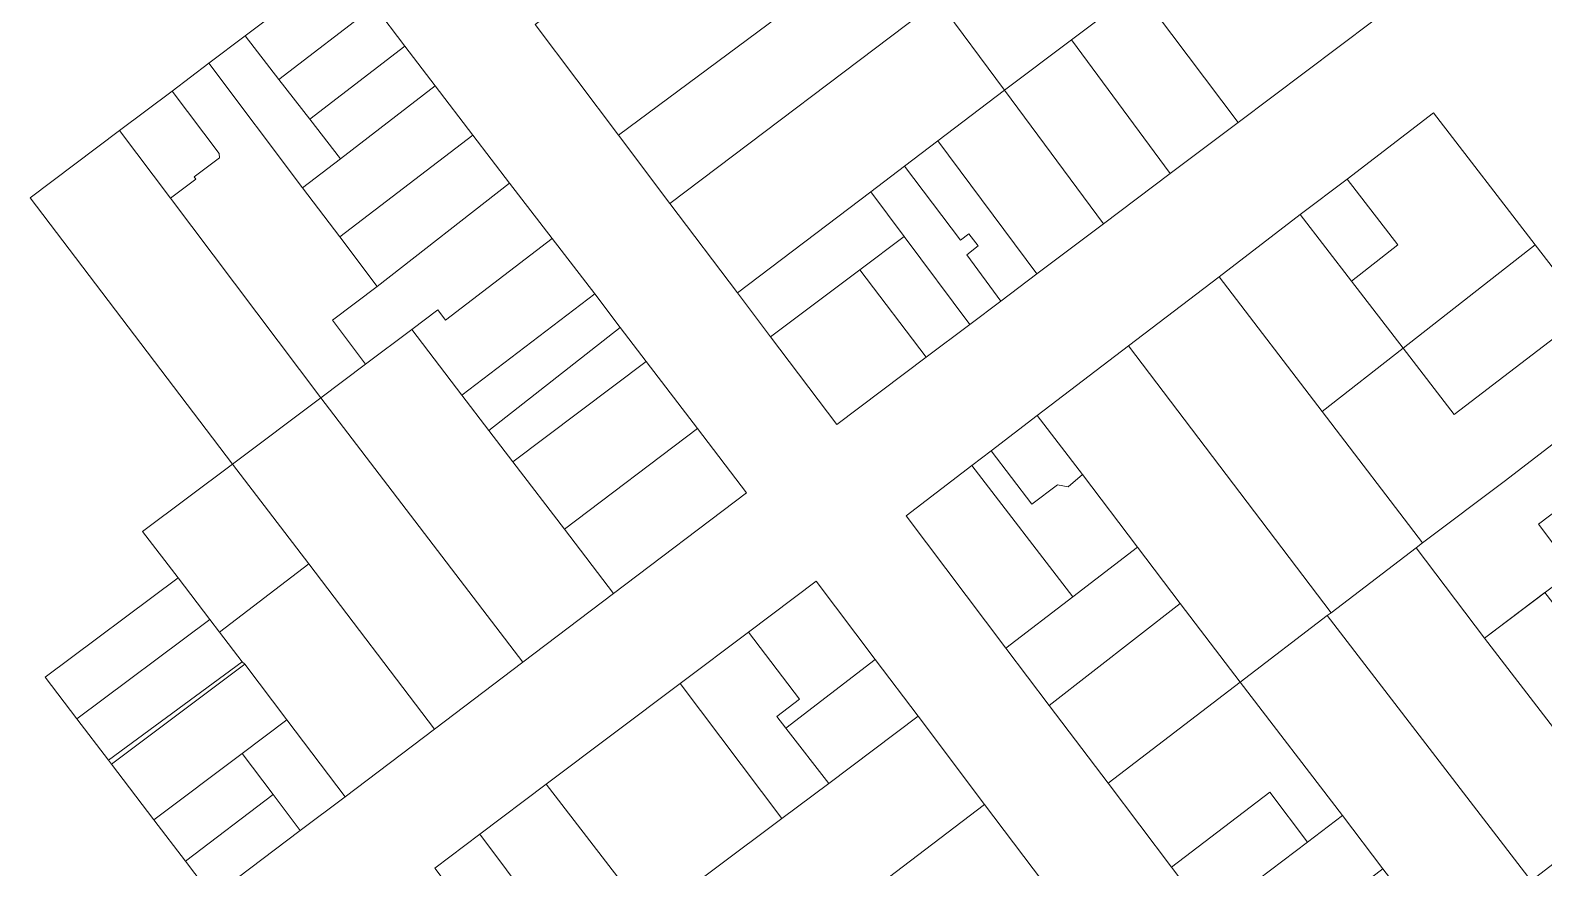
# Model space of a CAD drawing. Header units: metres. Extents: x 3873 to 16340, y -5213 to 3289.
# Drawn here: x 3874.8 to 4145.4, y 757.2 to 906.9 of the extents above; entities that cross this region are included whole.
import ezdxf

# ---------------------------------------------------------------- set-up
doc = ezdxf.new("R2010")
doc.units = ezdxf.units.M
doc.layers.add('CONTEXTO-MANZANAS', color=8, linetype='Continuous', lineweight=0, plot=False)
doc.layers.add('CONTEXTO-PARCELAS', color=9, linetype='Continuous', lineweight=0, plot=False)

msp = doc.modelspace()

# ---------------------------------------------------------------- linework, layer by layer
at = {"layer": 'CONTEXTO-MANZANAS'}
for points in [[(4114.79, 908.6), (4090.75, 890.48), (4078.57, 881.32), (4066.63, 872.32), (4054.75, 863.38), (4048.29, 858.51), (4042.75, 854.32), (4034.97, 848.48), (4018.97, 836.42), (4007.13, 852.1), (4001.19, 859.98), (3989.13, 875.98), (3979.94, 888.17), (3965.04, 907.95)], [(4110.24, 880.33), (4125.65, 892.2), (4143.87, 868.56), (4153.22, 856.45), (4162.29, 844.73), (4168.33, 836.75), (4174.47, 828.95), (4180.63, 820.98), (4198.79, 797.45), (4185.13, 786.92), (4177.38, 780.95), (4169.75, 775.13), (4158.88, 766.92), (4143.1, 754.85)], [(4085.49, 748.41), (4078.82, 757.26), (4067.47, 772.29), (4056.97, 786.17), (4049.22, 796.42), (4031.35, 820.1), (4043.13, 829.1), (4046.57, 831.76), (4054.82, 838.07), (4071.1, 850.51), (4087.32, 862.88), (4101.82, 873.98), (4110.24, 880.33)], [(3947.07, 757.1), (3955.16, 763.2), (3967, 772.1), (3990.94, 790.13), (4003.16, 799.32), (4015.29, 808.45)], [(4015.29, 808.45), (4025.85, 794.45), (4033.54, 784.26), (4045.38, 768.51), (4057.57, 752.32)]]:
    msp.add_lwpolyline(points, dxfattribs=at)
at = {"layer": 'CONTEXTO-PARCELAS'}
for points in [[(4048.94, 896.23), (4037.07, 912.23), (4041, 915.23), (4084.63, 948.29), (4096.82, 932.26), (4082.72, 921.63), (4072.85, 914.23), (4060.91, 905.23), (4048.94, 896.23)], [(4048.94, 896.23), (4037.07, 912.23), (4041, 915.23), (4084.63, 948.29), (4096.82, 932.26), (4082.72, 921.63), (4072.85, 914.23), (4060.91, 905.23), (4048.94, 896.23)], [(4048.94, 896.23), (4037.07, 912.23), (4041, 915.23), (4084.63, 948.29), (4096.82, 932.26), (4082.72, 921.63), (4072.85, 914.23), (4060.91, 905.23), (4048.94, 896.23)], [(3988.97, 925.98), (3996.88, 931.92), (4004.97, 938.04), (4012.85, 943.95), (4018.44, 936.48), (4027.91, 923.85), (3979.94, 888.17), (3965.04, 907.95), (3988.97, 925.98)], [(3988.97, 925.98), (3996.88, 931.92), (4004.97, 938.04), (4012.85, 943.95), (4018.44, 936.48), (4027.91, 923.85), (3979.94, 888.17), (3965.04, 907.95), (3988.97, 925.98)], [(3988.97, 925.98), (3996.88, 931.92), (4004.97, 938.04), (4012.85, 943.95), (4018.44, 936.48), (4027.91, 923.85), (3979.94, 888.17), (3965.04, 907.95), (3988.97, 925.98)], [(3989.13, 875.98), (3979.94, 888.17), (4027.91, 923.85), (4037.07, 912.23), (3989.13, 875.98)], [(3989.13, 875.98), (3979.94, 888.17), (4027.91, 923.85), (4037.07, 912.23), (3989.13, 875.98)], [(3989.13, 875.98), (3979.94, 888.17), (4027.91, 923.85), (4037.07, 912.23), (3989.13, 875.98)], [(4090.75, 890.48), (4072.85, 914.23), (4082.72, 921.63), (4090.94, 910.76), (4105, 921.48), (4114.79, 908.6), (4090.75, 890.48)], [(4090.75, 890.48), (4072.85, 914.23), (4082.72, 921.63), (4090.94, 910.76), (4105, 921.48), (4114.79, 908.6), (4090.75, 890.48)], [(4090.75, 890.48), (4072.85, 914.23), (4082.72, 921.63), (4090.94, 910.76), (4105, 921.48), (4114.79, 908.6), (4090.75, 890.48)], [(3919.22, 898.17), (3913.19, 905.95), (3930.41, 918.95), (3936.29, 911.26), (3919.22, 898.17)], [(3919.22, 898.17), (3913.19, 905.95), (3930.41, 918.95), (3936.29, 911.26), (3919.22, 898.17)], [(3989.13, 875.98), (4037.07, 912.23), (4048.94, 896.23), (4037.04, 887.17), (4031.1, 882.67), (4025.04, 878.07), (4001.19, 859.98), (3989.13, 875.98)], [(3989.13, 875.98), (4037.07, 912.23), (4048.94, 896.23), (4037.04, 887.17), (4031.1, 882.67), (4025.04, 878.07), (4001.19, 859.98), (3989.13, 875.98)], [(3989.13, 875.98), (4037.07, 912.23), (4048.94, 896.23), (4037.04, 887.17), (4031.1, 882.67), (4025.04, 878.07), (4001.19, 859.98), (3989.13, 875.98)], [(4078.57, 881.32), (4060.91, 905.23), (4072.85, 914.23), (4090.75, 890.48), (4078.57, 881.32)], [(4078.57, 881.32), (4060.91, 905.23), (4072.85, 914.23), (4090.75, 890.48), (4078.57, 881.32)], [(4078.57, 881.32), (4060.91, 905.23), (4072.85, 914.23), (4090.75, 890.48), (4078.57, 881.32)], [(3919.22, 898.17), (3936.29, 911.26), (3941.72, 904.13), (3924.72, 891.07), (3919.22, 898.17)], [(3919.22, 898.17), (3936.29, 911.26), (3941.72, 904.13), (3924.72, 891.07), (3919.22, 898.17)], [(3913.19, 905.95), (3919.22, 898.17), (3924.72, 891.07), (3930.22, 883.95), (3923.46, 878.79), (3906.7, 901.04), (3913.19, 905.95)], [(3913.19, 905.95), (3919.22, 898.17), (3924.72, 891.07), (3930.22, 883.95), (3923.46, 878.79), (3906.7, 901.04), (3913.19, 905.95)], [(3924.72, 891.07), (3941.72, 904.13), (3947.16, 897.01), (3930.22, 883.95), (3924.72, 891.07)], [(3924.72, 891.07), (3941.72, 904.13), (3947.16, 897.01), (3930.22, 883.95), (3924.72, 891.07)], [(4048.94, 896.23), (4060.91, 905.23), (4078.57, 881.32), (4066.63, 872.32), (4048.94, 896.23)], [(4048.94, 896.23), (4060.91, 905.23), (4078.57, 881.32), (4066.63, 872.32), (4048.94, 896.23)], [(4048.94, 896.23), (4060.91, 905.23), (4078.57, 881.32), (4066.63, 872.32), (4048.94, 896.23)], [(3923.46, 878.79), (3930.1, 869.98), (3936.78, 861.1), (3928.8, 855.09), (3934.71, 847.24), (3926.71, 841.23), (3899.85, 876.9), (3904.37, 880.3), (3904.05, 880.72), (3908.61, 884.15), (3908.51, 884.93), (3900.12, 896.08), (3906.7, 901.04), (3923.46, 878.79)], [(3923.46, 878.79), (3930.1, 869.98), (3936.78, 861.1), (3928.8, 855.09), (3934.71, 847.24), (3926.71, 841.23), (3899.85, 876.9), (3904.37, 880.3), (3904.05, 880.72), (3908.61, 884.15), (3908.51, 884.93), (3900.12, 896.08), (3906.7, 901.04), (3923.46, 878.79)], [(3900.12, 896.08), (3908.51, 884.93), (3908.61, 884.15), (3904.05, 880.72), (3904.37, 880.3), (3899.85, 876.9), (3890.72, 889.01), (3900.12, 896.08)], [(3900.12, 896.08), (3908.51, 884.93), (3908.61, 884.15), (3904.05, 880.72), (3904.37, 880.3), (3899.85, 876.9), (3890.72, 889.01), (3900.12, 896.08)], [(3930.1, 869.98), (3923.46, 878.79), (3930.22, 883.95), (3947.16, 897.01), (3953.91, 888.2), (3930.1, 869.98)], [(3930.1, 869.98), (3923.46, 878.79), (3930.22, 883.95), (3947.16, 897.01), (3953.91, 888.2), (3930.1, 869.98)], [(4037.04, 887.17), (4048.94, 896.23), (4066.63, 872.32), (4054.75, 863.38), (4037.04, 887.17)], [(4037.04, 887.17), (4048.94, 896.23), (4066.63, 872.32), (4054.75, 863.38), (4037.04, 887.17)], [(4037.04, 887.17), (4048.94, 896.23), (4066.63, 872.32), (4054.75, 863.38), (4037.04, 887.17)], [(4125.65, 892.2), (4143.87, 868.56), (4120.23, 850.08), (4111, 862.06), (4119.31, 868.56), (4110.24, 880.33), (4125.65, 892.2)], [(4125.65, 892.2), (4143.87, 868.56), (4120.23, 850.08), (4111, 862.06), (4119.31, 868.56), (4110.24, 880.33), (4125.65, 892.2)], [(3874.75, 876.98), (3890.72, 889.01), (3899.85, 876.9), (3926.71, 841.23), (3910.91, 829.35), (3874.75, 876.98)], [(3874.75, 876.98), (3890.72, 889.01), (3899.85, 876.9), (3926.71, 841.23), (3910.91, 829.35), (3874.75, 876.98)], [(3936.78, 861.1), (3930.1, 869.98), (3953.91, 888.2), (3960.44, 879.63), (3936.78, 861.1)], [(3936.78, 861.1), (3930.1, 869.98), (3953.91, 888.2), (3960.44, 879.63), (3936.78, 861.1)], [(4048.29, 858.51), (4042.19, 866.79), (4044.25, 868.38), (4042.6, 870.54), (4041.1, 869.42), (4031.1, 882.67), (4037.04, 887.17), (4054.75, 863.38), (4048.29, 858.51)], [(4048.29, 858.51), (4042.19, 866.79), (4044.25, 868.38), (4042.6, 870.54), (4041.1, 869.42), (4031.1, 882.67), (4037.04, 887.17), (4054.75, 863.38), (4048.29, 858.51)], [(4048.29, 858.51), (4042.19, 866.79), (4044.25, 868.38), (4042.6, 870.54), (4041.1, 869.42), (4031.1, 882.67), (4037.04, 887.17), (4054.75, 863.38), (4048.29, 858.51)], [(4031, 870.07), (4025.04, 878.07), (4031.1, 882.67), (4041.1, 869.42), (4042.6, 870.54), (4044.25, 868.38), (4042.19, 866.79), (4048.29, 858.51), (4042.75, 854.32), (4031, 870.07)], [(4031, 870.07), (4025.04, 878.07), (4031.1, 882.67), (4041.1, 869.42), (4042.6, 870.54), (4044.25, 868.38), (4042.19, 866.79), (4048.29, 858.51), (4042.75, 854.32), (4031, 870.07)], [(4031, 870.07), (4025.04, 878.07), (4031.1, 882.67), (4041.1, 869.42), (4042.6, 870.54), (4044.25, 868.38), (4042.19, 866.79), (4048.29, 858.51), (4042.75, 854.32), (4031, 870.07)], [(3928.8, 855.09), (3936.78, 861.1), (3960.44, 879.63), (3968.07, 869.73), (3949.02, 855.13), (3947.63, 856.95), (3942.97, 853.45), (3934.71, 847.24), (3928.8, 855.09)], [(3928.8, 855.09), (3936.78, 861.1), (3960.44, 879.63), (3968.07, 869.73), (3949.02, 855.13), (3947.63, 856.95), (3942.97, 853.45), (3934.71, 847.24), (3928.8, 855.09)], [(4111, 862.06), (4101.82, 873.98), (4110.24, 880.33), (4119.31, 868.56), (4111, 862.06)], [(4111, 862.06), (4101.82, 873.98), (4110.24, 880.33), (4119.31, 868.56), (4111, 862.06)], [(4007.13, 852.1), (4001.19, 859.98), (4025.04, 878.07), (4031, 870.07), (4023.07, 864.1), (4007.13, 852.1)], [(4007.13, 852.1), (4001.19, 859.98), (4025.04, 878.07), (4031, 870.07), (4023.07, 864.1), (4007.13, 852.1)], [(4007.13, 852.1), (4001.19, 859.98), (4025.04, 878.07), (4031, 870.07), (4023.07, 864.1), (4007.13, 852.1)], [(4120.23, 850.08), (4105.76, 838.76), (4087.32, 862.88), (4101.82, 873.98), (4111, 862.06), (4120.23, 850.08)], [(4120.23, 850.08), (4105.76, 838.76), (4087.32, 862.88), (4101.82, 873.98), (4111, 862.06), (4120.23, 850.08)], [(3942.97, 853.45), (3947.63, 856.95), (3949.02, 855.13), (3968.07, 869.73), (3975.69, 859.82), (3951.94, 841.67), (3942.97, 853.45)], [(3942.97, 853.45), (3947.63, 856.95), (3949.02, 855.13), (3968.07, 869.73), (3975.69, 859.82), (3951.94, 841.67), (3942.97, 853.45)], [(4034.97, 848.48), (4023.07, 864.1), (4031, 870.07), (4042.75, 854.32), (4034.97, 848.48)], [(4034.97, 848.48), (4023.07, 864.1), (4031, 870.07), (4042.75, 854.32), (4034.97, 848.48)], [(4034.97, 848.48), (4023.07, 864.1), (4031, 870.07), (4042.75, 854.32), (4034.97, 848.48)], [(4143.87, 868.56), (4153.22, 856.45), (4129.34, 838.26), (4120.23, 850.08), (4143.87, 868.56)], [(4143.87, 868.56), (4153.22, 856.45), (4129.34, 838.26), (4120.23, 850.08), (4143.87, 868.56)], [(4018.97, 836.42), (4007.13, 852.1), (4023.07, 864.1), (4034.97, 848.48), (4018.97, 836.42)], [(4018.97, 836.42), (4007.13, 852.1), (4023.07, 864.1), (4034.97, 848.48), (4018.97, 836.42)], [(4018.97, 836.42), (4007.13, 852.1), (4023.07, 864.1), (4034.97, 848.48), (4018.97, 836.42)], [(4087.32, 862.88), (4105.76, 838.76), (4123.72, 815.26), (4122.55, 814.37), (4107.35, 802.76), (4071.1, 850.51), (4087.32, 862.88)], [(4087.32, 862.88), (4105.76, 838.76), (4123.72, 815.26), (4122.55, 814.37), (4107.35, 802.76), (4071.1, 850.51), (4087.32, 862.88)], [(3956.75, 835.38), (3951.94, 841.67), (3975.69, 859.82), (3980.25, 853.82), (3956.75, 835.38)], [(3956.75, 835.38), (3951.94, 841.67), (3975.69, 859.82), (3980.25, 853.82), (3956.75, 835.38)], [(4162.29, 844.73), (4138.52, 826.41), (4123.72, 815.26), (4105.76, 838.76), (4120.23, 850.08), (4129.34, 838.26), (4153.22, 856.45), (4162.29, 844.73)], [(4162.29, 844.73), (4138.52, 826.41), (4123.72, 815.26), (4105.76, 838.76), (4120.23, 850.08), (4129.34, 838.26), (4153.22, 856.45), (4162.29, 844.73)], [(3962.82, 793.92), (3926.71, 841.23), (3934.71, 847.24), (3942.97, 853.45), (3951.94, 841.67), (3956.75, 835.38), (3961.07, 829.76), (3970.25, 817.7), (3979.04, 806.2), (3962.82, 793.92)], [(3962.82, 793.92), (3926.71, 841.23), (3934.71, 847.24), (3942.97, 853.45), (3951.94, 841.67), (3956.75, 835.38), (3961.07, 829.76), (3970.25, 817.7), (3979.04, 806.2), (3962.82, 793.92)], [(3956.75, 835.38), (3980.25, 853.82), (3984.91, 847.7), (3961.07, 829.76), (3956.75, 835.38)], [(3956.75, 835.38), (3980.25, 853.82), (3984.91, 847.7), (3961.07, 829.76), (3956.75, 835.38)], [(4107.35, 802.76), (4106.63, 802.26), (4091.1, 790.35), (4080.38, 804.45), (4072.75, 814.48), (4062.88, 827.48), (4054.82, 838.07), (4071.1, 850.51), (4107.35, 802.76)], [(4107.35, 802.76), (4106.63, 802.26), (4091.1, 790.35), (4080.38, 804.45), (4072.75, 814.48), (4062.88, 827.48), (4054.82, 838.07), (4071.1, 850.51), (4107.35, 802.76)], [(3984.91, 847.7), (3994.04, 835.73), (3970.25, 817.7), (3961.07, 829.76), (3984.91, 847.7)], [(3984.91, 847.7), (3994.04, 835.73), (3970.25, 817.7), (3961.07, 829.76), (3984.91, 847.7)], [(4162.29, 844.73), (4168.33, 836.75), (4144.44, 818.6), (4150.6, 810.47), (4150.74, 810.3), (4134.76, 798.25), (4122.55, 814.37), (4123.72, 815.26), (4138.52, 826.41), (4162.29, 844.73)], [(4162.29, 844.73), (4168.33, 836.75), (4144.44, 818.6), (4150.6, 810.47), (4150.74, 810.3), (4134.76, 798.25), (4122.55, 814.37), (4123.72, 815.26), (4138.52, 826.41), (4162.29, 844.73)], [(3926.71, 841.23), (3962.82, 793.92), (3947.04, 781.98), (3924.54, 811.51), (3910.91, 829.35), (3926.71, 841.23)], [(3926.71, 841.23), (3962.82, 793.92), (3947.04, 781.98), (3924.54, 811.51), (3910.91, 829.35), (3926.71, 841.23)], [(4046.57, 831.76), (4054.82, 838.07), (4062.88, 827.48), (4060.35, 825.32), (4058.41, 825.63), (4053.85, 822.17), (4046.57, 831.76)], [(4046.57, 831.76), (4054.82, 838.07), (4062.88, 827.48), (4060.35, 825.32), (4058.41, 825.63), (4053.85, 822.17), (4046.57, 831.76)], [(4168.33, 836.75), (4174.47, 828.95), (4150.6, 810.47), (4144.44, 818.6), (4168.33, 836.75)], [(4168.33, 836.75), (4174.47, 828.95), (4150.6, 810.47), (4144.44, 818.6), (4168.33, 836.75)], [(3979.04, 806.2), (3970.25, 817.7), (3994.04, 835.73), (4002.82, 824.2), (3979.04, 806.2)], [(3979.04, 806.2), (3970.25, 817.7), (3994.04, 835.73), (4002.82, 824.2), (3979.04, 806.2)], [(4043.13, 829.1), (4046.57, 831.76), (4053.85, 822.17), (4058.41, 825.63), (4060.35, 825.32), (4062.88, 827.48), (4072.75, 814.48), (4061.16, 805.6), (4043.13, 829.1)], [(4043.13, 829.1), (4046.57, 831.76), (4053.85, 822.17), (4058.41, 825.63), (4060.35, 825.32), (4062.88, 827.48), (4072.75, 814.48), (4061.16, 805.6), (4043.13, 829.1)], [(3894.85, 817.29), (3910.91, 829.35), (3924.54, 811.51), (3908.6, 799.29), (3906.88, 801.57), (3901.19, 809.01), (3894.85, 817.29)], [(3894.85, 817.29), (3910.91, 829.35), (3924.54, 811.51), (3908.6, 799.29), (3906.88, 801.57), (3901.19, 809.01), (3894.85, 817.29)], [(4049.22, 796.42), (4031.35, 820.1), (4043.13, 829.1), (4061.16, 805.6), (4049.22, 796.42)], [(4049.22, 796.42), (4031.35, 820.1), (4043.13, 829.1), (4061.16, 805.6), (4049.22, 796.42)], [(4056.97, 786.17), (4049.22, 796.42), (4061.16, 805.6), (4072.75, 814.48), (4080.38, 804.45), (4056.97, 786.17)], [(4056.97, 786.17), (4049.22, 796.42), (4061.16, 805.6), (4072.75, 814.48), (4080.38, 804.45), (4056.97, 786.17)], [(4143.1, 754.85), (4106.63, 802.26), (4107.35, 802.76), (4122.55, 814.37), (4134.76, 798.25), (4158.88, 766.92), (4143.1, 754.85)], [(4143.1, 754.85), (4106.63, 802.26), (4107.35, 802.76), (4122.55, 814.37), (4134.76, 798.25), (4158.88, 766.92), (4143.1, 754.85)], [(3931.04, 769.89), (3920.63, 783.64), (3913.1, 793.6), (3912.63, 794.01), (3908.6, 799.29), (3924.54, 811.51), (3947.04, 781.98), (3931.04, 769.89)], [(3931.04, 769.89), (3920.63, 783.64), (3913.1, 793.6), (3912.63, 794.01), (3908.6, 799.29), (3924.54, 811.51), (3947.04, 781.98), (3931.04, 769.89)], [(3877.41, 791.26), (3901.19, 809.01), (3906.88, 801.57), (3883.1, 783.79), (3877.41, 791.26)], [(3877.41, 791.26), (3901.19, 809.01), (3906.88, 801.57), (3883.1, 783.79), (3877.41, 791.26)], [(4003.16, 799.32), (4015.29, 808.45), (4025.85, 794.45), (4009.85, 782.14), (4008.22, 784.2), (4012.32, 787.35), (4003.16, 799.32)], [(4003.16, 799.32), (4015.29, 808.45), (4025.85, 794.45), (4009.85, 782.14), (4008.22, 784.2), (4012.32, 787.35), (4003.16, 799.32)], [(4067.47, 772.29), (4056.97, 786.17), (4080.38, 804.45), (4091.1, 790.35), (4067.47, 772.29)], [(4067.47, 772.29), (4056.97, 786.17), (4080.38, 804.45), (4091.1, 790.35), (4067.47, 772.29)], [(4145.59, 806.42), (4169.75, 775.13), (4158.88, 766.92), (4134.76, 798.25), (4145.59, 806.42)], [(4145.59, 806.42), (4169.75, 775.13), (4158.88, 766.92), (4134.76, 798.25), (4145.59, 806.42)], [(3888.75, 776.39), (3883.1, 783.79), (3906.88, 801.57), (3908.6, 799.29), (3912.63, 794.01), (3888.75, 776.39)], [(3888.75, 776.39), (3883.1, 783.79), (3906.88, 801.57), (3908.6, 799.29), (3912.63, 794.01), (3888.75, 776.39)], [(4109.4, 766.52), (4091.1, 790.35), (4106.63, 802.26), (4143.1, 754.85), (4127.35, 742.82), (4118.4, 754.65), (4116.62, 757), (4109.4, 766.52)], [(4109.4, 766.52), (4091.1, 790.35), (4106.63, 802.26), (4143.1, 754.85), (4127.35, 742.82), (4118.4, 754.65), (4116.62, 757), (4109.4, 766.52)], [(4009.16, 765.98), (3990.94, 790.13), (4003.16, 799.32), (4012.32, 787.35), (4008.22, 784.2), (4009.85, 782.14), (4017.54, 772.26), (4009.16, 765.98)], [(4009.16, 765.98), (3990.94, 790.13), (4003.16, 799.32), (4012.32, 787.35), (4008.22, 784.2), (4009.85, 782.14), (4017.54, 772.26), (4009.16, 765.98)], [(3889.29, 775.7), (3888.75, 776.39), (3912.63, 794.01), (3913.1, 793.6), (3889.29, 775.7)], [(3889.29, 775.7), (3888.75, 776.39), (3912.63, 794.01), (3913.1, 793.6), (3889.29, 775.7)], [(3889.29, 775.7), (3913.1, 793.6), (3920.63, 783.64), (3912.63, 777.6), (3896.85, 765.76), (3889.29, 775.7)], [(3889.29, 775.7), (3913.1, 793.6), (3920.63, 783.64), (3912.63, 777.6), (3896.85, 765.76), (3889.29, 775.7)], [(4017.54, 772.26), (4009.85, 782.14), (4025.85, 794.45), (4033.54, 784.26), (4017.54, 772.26)], [(4017.54, 772.26), (4009.85, 782.14), (4025.85, 794.45), (4033.54, 784.26), (4017.54, 772.26)], [(4078.82, 757.26), (4067.47, 772.29), (4091.1, 790.35), (4109.4, 766.52), (4103.12, 761.76), (4096.41, 770.67), (4078.82, 757.26)], [(4078.82, 757.26), (4067.47, 772.29), (4091.1, 790.35), (4109.4, 766.52), (4103.12, 761.76), (4096.41, 770.67), (4078.82, 757.26)], [(3967, 772.1), (3990.94, 790.13), (4009.16, 765.98), (3985.41, 748.2), (3967, 772.1)], [(3967, 772.1), (3990.94, 790.13), (4009.16, 765.98), (3985.41, 748.2), (3967, 772.1)], [(3918.19, 770.26), (3912.63, 777.6), (3920.63, 783.64), (3931.04, 769.89), (3923.04, 763.85), (3918.19, 770.26)], [(3918.19, 770.26), (3912.63, 777.6), (3920.63, 783.64), (3931.04, 769.89), (3923.04, 763.85), (3918.19, 770.26)], [(3986.57, 746.7), (3985.41, 748.2), (4009.16, 765.98), (4017.54, 772.26), (4033.54, 784.26), (4045.38, 768.51), (3997.72, 732.2), (3986.57, 746.7)], [(3986.57, 746.7), (3985.41, 748.2), (4009.16, 765.98), (4017.54, 772.26), (4033.54, 784.26), (4045.38, 768.51), (3997.72, 732.2), (3986.57, 746.7)], [(3896.85, 765.76), (3912.63, 777.6), (3918.19, 770.26), (3902.5, 758.35), (3896.85, 765.76)], [(3896.85, 765.76), (3912.63, 777.6), (3918.19, 770.26), (3902.5, 758.35), (3896.85, 765.76)], [(3955.16, 763.2), (3967, 772.1), (3985.41, 748.2), (3986.57, 746.7), (3974.41, 737.42), (3955.16, 763.2)], [(3955.16, 763.2), (3967, 772.1), (3985.41, 748.2), (3986.57, 746.7), (3974.41, 737.42), (3955.16, 763.2)], [(3907.35, 751.98), (3902.5, 758.35), (3918.19, 770.26), (3923.04, 763.85), (3907.35, 751.98)], [(3907.35, 751.98), (3902.5, 758.35), (3918.19, 770.26), (3923.04, 763.85), (3907.35, 751.98)], [(4078.82, 757.26), (4096.41, 770.67), (4103.12, 761.76), (4085.49, 748.41), (4078.82, 757.26)], [(4078.82, 757.26), (4096.41, 770.67), (4103.12, 761.76), (4085.49, 748.41), (4078.82, 757.26)], [(3997.16, 731.79), (3997.72, 732.2), (4045.38, 768.51), (4057.57, 752.32), (4009.38, 715.76), (3997.16, 731.79)], [(3997.16, 731.79), (3997.72, 732.2), (4045.38, 768.51), (4057.57, 752.32), (4009.38, 715.76), (3997.16, 731.79)], [(4116.62, 757), (4092.7, 738.88), (4085.49, 748.41), (4103.12, 761.76), (4109.4, 766.52), (4116.62, 757)], [(4116.62, 757), (4092.7, 738.88), (4085.49, 748.41), (4103.12, 761.76), (4109.4, 766.52), (4116.62, 757)], [(3966.6, 731.48), (3947.07, 757.1), (3955.16, 763.2), (3974.41, 737.42), (3966.6, 731.48)], [(3966.6, 731.48), (3947.07, 757.1), (3955.16, 763.2), (3974.41, 737.42), (3966.6, 731.48)]]:
    msp.add_lwpolyline(points, dxfattribs=at)

doc.saveas('drawing.dxf')
